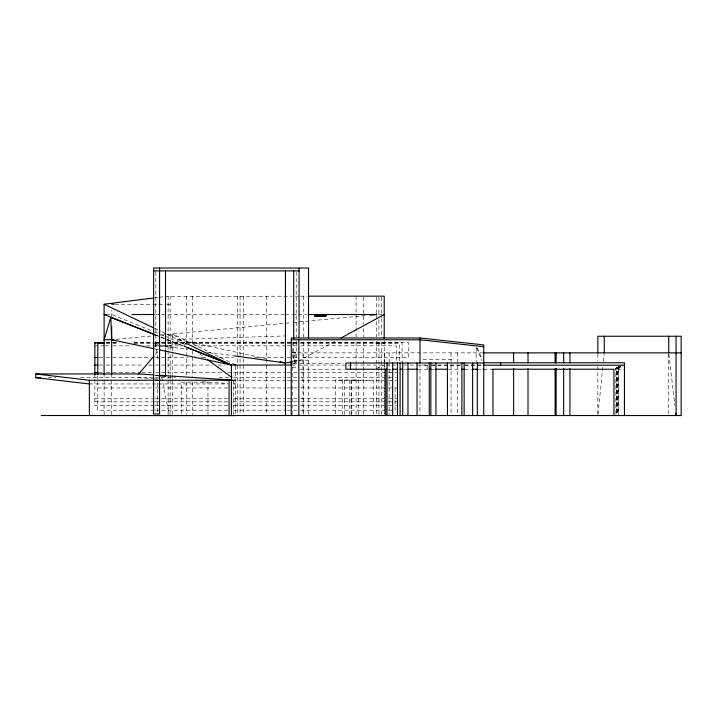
<?xml version="1.0" encoding="UTF-8"?>
<svg xmlns="http://www.w3.org/2000/svg" width="717" height="717" viewBox="0 0 717 717"><rect width="100%" height="100%" fill="white"/><g stroke="black" fill="none" stroke-linecap="round" stroke-linejoin="round"><path stroke-width="0.54" stroke-dasharray="3.58 2.69" d="M294.848 363.089L295.126 352.863L292.554 360.983M597.978 414.471L602.907 366.064M603.356 361.664L604.144 353.965M110.821 317.407L111.691 314.521L111.691 310.407M155.329 354.386L158.923 350.138M166.837 340.781L172.591 333.97L232.649 363.564M620.931 366.36L618.126 369.228L618.126 415.564M620.841 366.36L617.955 369.228L617.955 415.564M620.492 366.36L617.328 369.228L617.328 415.564M620.151 366.36L616.719 369.228L616.719 415.564M619.721 366.647L616.566 369.228L616.566 415.564M619.676 366.647L616.495 369.228L616.495 415.564M615.921 369.228L619.327 366.647L615.849 369.228L615.921 415.564M619.147 366.647L615.616 369.228L624.444 369.228M615.347 369.228L618.986 366.647M615.58 368.646L619.13 366.297L615.446 368.646M293.056 364.066L335.117 341.202M376.64 368.448L384.213 365.07M153.635 346.123L159.066 345.899M168.585 345.728L177.789 343.855L177.789 339.428L285.447 335.932M292.787 361.807L298.03 360.965M154.872 297.842L158.179 297.421M159.282 297.277L163.7 296.721M164.802 296.587L292.186 296.166M116.118 339.356L160.411 335.135M161.522 335.027L165.95 334.606M167.061 334.498L291.9 322.596M293.011 322.489L366.602 315.48M376.64 343.542L384.213 343.21M295.35 296.166L299.554 296.166M300.611 296.166L307.109 296.166M114.998 304.241L165.735 304.241M166.837 304.241L170.144 304.241M106.277 314.521L111.691 314.521L152.613 331.2M155.401 314.521L283.896 314.521M285.016 314.521L291.72 314.521M292.832 314.521L297.304 314.521M298.424 314.521L307.36 314.521M382.053 314.521L376.64 314.521L376.64 336.73M106.277 342.618L111.691 342.618M112.802 342.618L118.395 342.618M134.043 342.618L154.164 342.618M155.284 342.618L286.083 342.618M287.203 342.618L299.5 342.618M300.62 342.618L408.762 342.618L408.762 357.532L300.62 357.532M106.277 342.843L111.691 342.843M112.802 342.843L118.395 342.843M134.043 342.843L154.164 342.843M155.284 342.843L286.083 342.843M287.203 342.843L299.5 342.843M300.62 342.843L402.085 342.843L402.085 363.958M106.277 343.21L111.691 343.21M112.802 343.21L118.395 343.21M134.043 343.21L154.164 343.21M155.284 343.21L286.083 343.21M287.203 343.21L299.5 343.21M300.62 343.21L399.244 343.21L399.244 362.219M94.868 345.845L104.108 345.845M105.229 345.845L111.924 345.845M113.044 345.845L132.027 345.845M146.555 345.845L154.37 345.845M155.49 345.845L158.833 345.845M168.889 345.845L186.761 345.845M194.576 345.845L286.164 345.845M287.284 345.845L299.572 345.845M300.683 345.845L396.322 345.845L396.322 362.632M292.348 352.414L297.761 352.414M291.649 352.863L482.658 352.863M98.973 357.532L103.078 357.532M106.277 357.532L110.606 357.532M112.802 357.532L150.812 357.532M155.284 357.532L187.702 357.532M201.119 357.532L206.711 357.532M219.008 357.532L233.545 357.532M254.786 357.532L286.083 357.532M287.203 357.532L299.5 357.532M423.012 359.656L454.004 359.656M293.728 341.937L293.728 360.794L298.003 360.794M299.07 360.794L308.543 360.794M293.495 363.259L343.855 363.259M98.973 365.07L104.108 365.07M106.277 365.07L110.606 365.07M112.802 365.07L144.108 365.07M148.58 365.07L154.164 365.07M155.284 365.07L212.304 365.07M217.887 365.07L224.6 365.07M291.676 365.07L398.168 365.07M403.68 365.043L427.789 365.043M431.553 365.043L460.556 365.043M464.724 365.043L482.666 365.043M427.816 365.204L419.983 365.204L419.983 414.462M431.589 365.204L460.538 365.204M464.733 365.204L482.64 365.204M292.348 367.176L298.837 367.176M299.948 369.228L344.411 369.228M387.7 369.228L392.683 369.228M403.779 369.228L407.238 369.228M418.163 369.228L427.816 369.228M431.607 369.228L435.058 369.228M448.546 369.228L460.771 369.228M464.733 369.228L471.768 369.228M477.334 369.228L492.176 369.228M98.973 372.571L104.108 372.571M106.277 372.571L111.691 372.571M112.802 372.571L140.756 372.571M141.867 372.571L154.164 372.571M155.284 372.571L222.36 372.571M227.952 372.571L232.425 372.571M233.545 372.571L286.083 372.571M287.203 372.571L299.5 372.571M300.62 372.571L384.213 372.571M388.506 372.571L398.168 372.571M48.156 377.671L55.989 377.671M80.609 377.671L154.164 377.671M155.284 377.671L175.405 377.671M219.008 377.671L229.073 377.671M233.545 377.671L286.083 377.671M287.203 377.671L299.5 377.671M300.62 377.671L384.213 377.671M388.614 377.671L396.322 377.671M155.257 380.243L158.672 380.27M233.419 380.243L235.651 380.27L232.953 378.289M155.49 380.539L158.833 380.539M232.55 380.539L286.164 380.539M287.284 380.539L299.572 380.539M300.683 380.539L384.213 380.539M388.614 380.539L396.322 380.539M89.374 383.962L227.889 383.962M233.437 383.962L235.651 383.962L233.437 383.819M97.763 387.942L154.164 387.942M155.284 387.942L227.952 387.942M233.545 387.942L286.083 387.942M287.203 387.942L299.5 387.942M300.62 387.942L384.213 387.942M388.506 387.942L398.168 387.942M94.868 398.786L154.164 398.786M155.284 398.786L227.952 398.786M233.545 398.786L286.083 398.786M287.203 398.786L299.5 398.786M300.62 398.786L384.213 398.786M388.506 398.786L398.168 398.786M94.868 401.825L154.164 401.825M155.284 401.825L227.952 401.825M233.545 401.825L286.083 401.825M287.203 401.825L299.5 401.825M300.62 401.825L384.213 401.825M388.506 401.825L398.168 401.825M154.164 405.571L94.868 405.571L94.868 374.74M155.284 405.571L227.952 405.571M233.545 405.571L286.083 405.571M287.203 405.571L299.5 405.571M300.62 405.571L384.213 405.571M388.614 405.571L396.322 405.571M154.164 410.178L97.763 410.178L97.763 375.645M155.284 410.178L227.952 410.178M233.545 410.178L286.083 410.178M287.203 410.178L299.5 410.178M300.62 410.178L384.213 410.178M388.578 410.178L395.112 410.178L395.112 387.942M292.348 352.172L297.761 352.19M154.711 375.556L159.031 375.816M155.481 375.036L158.824 375.26M233.428 380.1L235.651 380.27M154.406 378.693L138.775 377.671L138.775 373.951M155.517 378.764L158.869 378.979M202.391 381.803L227.898 383.461M174.321 347.566L187.522 349.403M207.33 352.146L232.631 355.65M293.728 360.794L296.22 361.243L296.22 341.211M154.639 379.392L157.641 379.938L157.641 412.167M155.23 348.964L158.493 349.654M177.789 339.428L269.135 359.405M154.711 343.622L159.031 344.707M155.123 334.902L160.276 336.936M161.307 337.349L186.044 347.118L154.962 334.696M154.666 332.034L163.888 335.798M164.919 336.21L187.469 345.406M154.576 328.341L160.635 331.236M161.639 331.72L165.681 333.647M166.685 334.122L187.72 344.169M187.012 344.554L172.591 333.97L172.591 374.184M199.622 353.813L205.922 358.446M477.432 347.96L482.066 359.172M476.59 347.709L482.066 360.965M155.006 343.255L158.699 361.879M161.746 377.214L169.14 414.471M668.862 353.965L674.903 405.67M668.728 353.983L668.728 414.453M618.404 369.228L618.404 415.564M597.861 353.983L597.861 360.705M597.861 366.306L597.861 414.444M476.169 347.772L476.169 362.237M457.652 352.863L457.652 364.066M457.652 365.186L457.652 415.564M451.038 352.863L451.038 364.066M451.038 365.186L451.038 415.564M427.153 365.204L427.153 369.228M389.116 352.863L389.116 361.825M389.116 362.945L389.116 414.444M384.375 352.863L384.375 361.825M384.375 362.945L384.375 414.444M384.213 341.023L384.213 415.564M381.507 297.286L381.507 317.371M381.507 318.482L381.507 337.456M381.507 341.919L381.507 414.453M378.926 297.286L378.926 315.139M378.926 319.603L378.926 337.456M378.926 341.919L378.926 414.453M376.64 297.25L376.64 312.585M376.64 341.167L376.64 415.564M373.306 414.462L373.306 380.198L351.079 380.198L351.079 414.462M363.6 297.286L363.6 324.066M363.6 328.529L363.6 337.456M363.6 341.919L363.6 414.453M358.464 414.453L358.464 380.01L335.466 380.01L335.466 415.51M356.08 296.166L356.08 337.456M356.08 341.919L356.08 414.453M351.554 380.01L351.554 414.453M349.287 380.01L349.287 414.453M344.644 380.01L344.644 414.399M342.376 380.01L342.376 414.453M308.543 341.794L308.543 414.453M303.766 296.166L303.766 337.456M303.766 341.919L303.766 414.453M302.977 352.863L302.977 414.444M296.22 271.994L296.22 336.766M292.186 341.919L292.186 415.564M266.742 296.166L266.742 414.453M243.26 296.166L243.26 415.564M240.061 296.166L240.061 415.564M237.363 296.166L237.363 414.453M235.651 366.127L235.651 414.417M233.536 380.27L233.536 414.462M207.966 415.51L207.966 382.17L181.338 382.17L181.338 414.417M192.497 296.166L192.497 344.151M192.497 350.846L192.497 376.515M192.497 382.089L192.497 415.564M186.501 296.166L186.501 375.394M186.501 382.089L186.501 414.453M172.591 375.296L172.591 378.648M172.591 379.768L172.591 414.39M170.144 296.166L170.144 345.612M170.144 346.723L170.144 350.048M170.144 354.494L170.144 374.48M170.144 375.591L170.144 378.926M170.144 380.037L170.144 414.453M168.11 296.166L168.11 350.048M168.11 351.16L168.11 374.48M168.11 375.591L168.11 378.926M168.11 380.037L168.11 414.453M165.519 347.458L165.519 349.663M155.84 271.994L155.84 345.684M111.691 373.656L111.691 414.453M104.108 373.656L104.108 414.507M619.273 366.297L615.831 368.646L619.255 366.297"/><path stroke-width="1.08" d="M291.371 361.727L291.263 365.043L231.421 365.043L159.577 349.887M154.092 334.498L110.821 317.407L104.108 339.777L113.904 339.571M89.374 383.962L35.85 377.671L35.85 373.951L138.775 373.951L153.886 356.089M341.005 338.003L384.213 314.521M167.563 345.935L159.066 345.899M233.733 355.802L285.447 362.972L291.738 361.968M104.108 374.525L104.108 304.241L153.77 297.976M369.945 315.157L376.64 314.521L376.64 313.723M314.808 315.623L325.868 315.426M153.635 270.909L299.07 270.909M308.22 296.166L384.213 296.166L384.213 338.532M111.691 304.241L113.895 304.241M106.277 314.521L104.108 314.521L153.922 334.283M131.928 314.521L154.28 314.521M308.48 314.521L376.64 314.521M483.751 415.564L483.751 344.904L419.983 337.994L291.263 337.994L291.263 415.564M291.263 339.777L419.983 339.777L483.751 346.687M104.108 342.618L94.868 342.618L94.868 374.937M94.868 342.843L104.108 342.843M104.108 343.21L97.763 343.21L97.763 374.525M483.401 352.863L681.15 352.863M94.868 357.532L97.951 357.532M483.751 362.766L624.444 362.766L624.444 415.564M483.751 362.999L345.872 362.999L345.872 369.228L387.037 369.228M94.868 365.07L97.951 365.07M483.751 365.204L624.444 365.204M392.683 369.228L397.469 369.228M400.095 369.228L402.721 369.228M407.982 369.228L417.052 369.228M429.259 369.228L430.863 369.228M435.954 369.228L447.435 369.228M461.882 369.228L464.141 369.228M472.646 369.228L477.334 369.228M482.998 369.228L483.751 369.228M492.812 369.228L613.958 369.228L613.949 415.564M94.868 372.571L97.951 372.571M35.85 377.671L40.322 377.671M35.85 373.951L89.374 380.243L154.2 380.27M159.721 380.27L232.425 380.27M41.219 415.51L681.15 415.564L681.15 336.246L597.861 336.246L597.861 352.863M235.651 415.564L89.374 415.51L89.374 380.243M159.031 375.816L165.519 376.21L165.519 350.774M138.775 373.951L153.25 374.892M159.936 375.323L232.308 380.055M167.715 346.652L165.519 346.347L165.519 270.909M169.92 346.956L173.218 347.413M154.137 348.74L111.691 339.777L110.821 317.407M280.006 361.789L285.447 362.972M187.074 347.521L231.421 365.043L231.421 415.564M187.074 347.44L231.421 365.043L187.72 344.169M233.599 364.209L235.651 365.043L233.652 364.057M104.108 304.241L153.563 327.857M207.724 359.764L232.048 377.626M675.799 413.368L676.059 415.564L676.059 336.246M668.728 336.246L668.728 352.863M604.252 336.246L604.252 352.863M569.934 352.863L569.934 362.945M569.934 368.538L569.934 415.564M563.67 352.863L563.67 362.945M563.67 368.538L563.67 415.564M556.132 352.863L556.132 362.945M556.132 368.538L556.132 415.564M555.101 352.863L555.101 362.945M555.101 368.538L555.101 415.564M528.008 352.863L528.008 362.945M528.008 368.538L528.008 415.564M513.632 352.863L513.632 362.945M513.632 368.538L513.632 415.564M500.6 362.766L500.6 365.204M492.991 369.228L492.991 415.564M477.334 362.999L477.334 415.564M472.646 362.999L472.646 415.564M464.141 362.999L464.141 415.564M461.882 362.999L461.882 415.564M447.435 362.999L447.435 415.564M435.954 362.999L435.954 415.564M430.863 362.999L430.863 415.564M429.259 362.999L429.259 415.564M419.983 337.994L419.983 362.999M417.052 362.999L417.052 415.564M407.982 362.999L407.982 415.564M402.721 362.999L402.721 415.564M400.095 362.999L400.095 415.564M397.469 362.999L397.469 415.564M392.683 362.999L392.683 415.564M387.037 362.999L387.037 415.564M385.71 369.228L385.71 415.564M350.505 362.999L350.505 369.228M308.543 338.442L308.543 268.024L153.635 268.024L153.635 413.987L159.577 413.987L159.577 268.024M299.07 268.024L299.07 337.599M298.837 339.777L298.837 415.564M293.728 270.909L293.728 338.603M285.447 270.909L285.447 415.564M229.082 380.27L229.082 415.564M111.691 326.602L111.691 374.301M325.868 315.139L314.808 315.139L314.808 316.457L325.868 316.457L325.868 315.139"/></g></svg>
